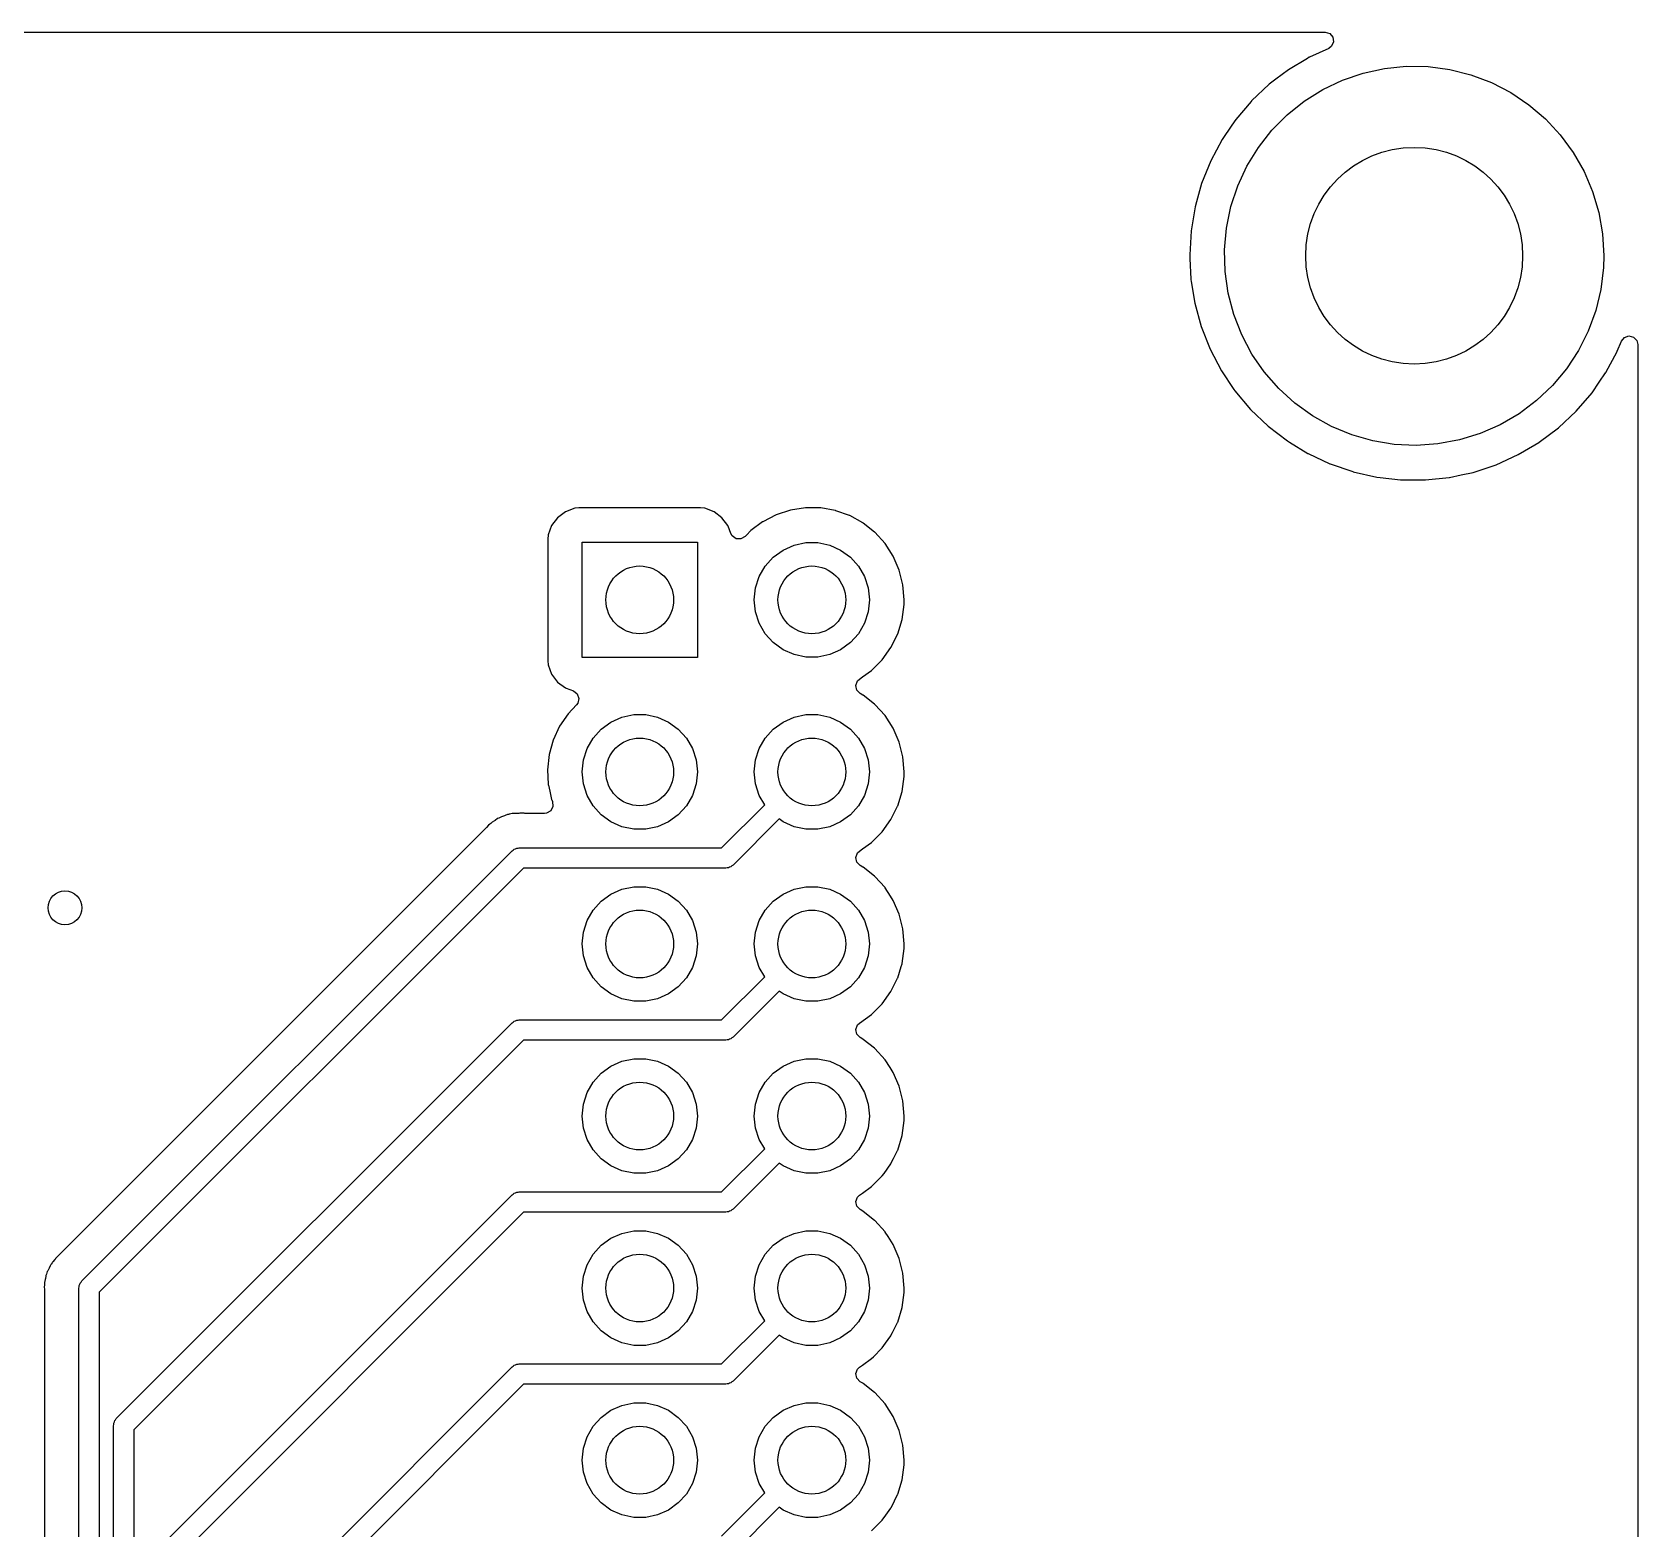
# Model space of a CAD drawing. Extents: x 126.1 to 177.1, y -128.7 to -65.
# Drawn here: x 153.43 to 177.13, y -87.09 to -64.99 of the extents above; entities that cross this region are included whole.
import ezdxf

# ---------------------------------------------------------------- set-up
doc = ezdxf.new("R2010")
doc.units = 0
doc.layers.add('BLACK', color=7, linetype='CONTINUOUS')

msp = doc.modelspace()

# ---------------------------------------------------------------- linework, layer by layer
at = {"layer": 'BLACK', "linetype": 'CONTINUOUS'}
for p, q in [((151.58, -64.9895), (172.514, -64.9895)), ((172.514, -64.9895), (172.582, -65.0095)), ((172.582, -65.0095), (172.629, -65.0631)), ((172.639, -65.1334), (172.609, -65.198)), ((172.629, -65.0631), (172.639, -65.1334)), ((172.253, -65.3785), (171.976, -65.5441)), ((172.281, -65.3618), (172.253, -65.3785)), ((172.284, -65.36), (172.281, -65.3618)), ((172.281, -65.3618), (172.281, -65.3618)), ((172.567, -65.23), (172.284, -65.36)), ((172.609, -65.198), (172.567, -65.23)), ((171.973, -65.5461), (171.789, -65.6857)), ((171.976, -65.5441), (171.973, -65.5461)), ((171.973, -65.5461), (171.973, -65.5461)), ((172.771, -65.6985), (173.076, -65.5941)), ((173.076, -65.5941), (173.391, -65.5255)), ((173.391, -65.5255), (173.712, -65.4934)), ((173.712, -65.4934), (174.034, -65.4985)), ((174.034, -65.4985), (174.354, -65.5406)), ((174.354, -65.5406), (174.666, -65.6191)), ((174.666, -65.6191), (174.968, -65.7331)), ((171.69, -65.7602), (171.43, -66.006)), ((171.789, -65.6857), (171.69, -65.7602)), ((172.207, -66.0086), (172.48, -65.8373)), ((172.48, -65.8373), (172.771, -65.6985)), ((174.968, -65.7331), (175.254, -65.8809)), ((175.254, -65.8809), (175.522, -66.0607)), ((171.422, -66.0152), (171.197, -66.2785)), ((171.427, -66.0086), (171.422, -66.0152)), ((171.43, -66.006), (171.427, -66.0086)), ((171.427, -66.0086), (171.427, -66.0086)), ((171.955, -66.2102), (172.207, -66.0086)), ((175.522, -66.0607), (175.767, -66.27)), ((171.195, -66.2813), (171.139, -66.364)), ((171.197, -66.2785), (171.195, -66.2813)), ((171.195, -66.2813), (171.195, -66.2813)), ((171.729, -66.4393), (171.955, -66.2102)), ((175.767, -66.27), (175.986, -66.5062)), ((170.995, -66.5746), (170.826, -66.8907)), ((171.139, -66.364), (170.995, -66.5746)), ((171.53, -66.693), (171.729, -66.4393)), ((175.986, -66.5062), (176.177, -66.766)), ((171.361, -66.9678), (171.53, -66.693)), ((176.177, -66.766), (176.337, -67.046)), ((170.826, -66.8907), (170.692, -67.2232)), ((171.226, -67.2602), (171.361, -66.9678)), ((176.337, -67.046), (176.463, -67.3425)), ((170.692, -67.2265), (170.616, -67.4966)), ((170.692, -67.2232), (170.692, -67.2265)), ((170.692, -67.2265), (170.692, -67.2265)), ((171.124, -67.5663), (171.226, -67.2602)), ((170.616, -67.4966), (170.595, -67.5682)), ((176.463, -67.3425), (176.555, -67.6516)), ((170.595, -67.5682), (170.536, -67.9216)), ((171.059, -67.8819), (171.124, -67.5663)), ((176.555, -67.6516), (176.61, -67.9692)), ((170.536, -67.9216), (170.516, -68.2794)), ((171.03, -68.203), (171.059, -67.8819)), ((176.61, -67.9692), (176.629, -68.291)), ((171.039, -68.5253), (171.03, -68.203)), ((170.516, -68.2794), (170.516, -68.2828)), ((170.516, -68.2828), (170.516, -68.2828)), ((170.516, -68.2828), (170.518, -68.3337)), ((170.518, -68.3337), (170.534, -68.6373)), ((176.624, -68.4668), (176.585, -68.7868)), ((176.629, -68.291), (176.624, -68.4668)), ((170.534, -68.6373), (170.534, -68.6407)), ((170.534, -68.6407), (170.534, -68.6407)), ((170.534, -68.6407), (170.539, -68.6718)), ((170.539, -68.6718), (170.591, -68.9912)), ((171.084, -68.8444), (171.039, -68.5253)), ((171.166, -69.1562), (171.084, -68.8444)), ((176.585, -68.7868), (176.51, -69.1003)), ((170.591, -68.9912), (170.685, -69.3368)), ((171.283, -69.4566), (171.166, -69.1562)), ((176.51, -69.1003), (176.399, -69.403)), ((170.685, -69.3368), (170.816, -69.6703)), ((176.399, -69.403), (176.254, -69.691)), ((170.816, -69.6703), (170.983, -69.9876)), ((171.434, -69.7415), (171.283, -69.4566)), ((176.827, -69.7017), (176.888, -69.5522)), ((176.888, -69.5522), (176.932, -69.4966)), ((176.932, -69.4966), (176.999, -69.4737)), ((176.999, -69.4737), (177.068, -69.4907)), ((177.068, -69.4907), (177.117, -69.5424)), ((177.117, -69.5424), (177.131, -69.5996)), ((177.131, -69.5996), (177.131, -78.7063)), ((171.617, -70.0071), (171.434, -69.7415)), ((176.254, -69.691), (176.077, -69.9604)), ((176.659, -70.0143), (176.825, -69.7048)), ((176.825, -69.7048), (176.827, -69.7017)), ((170.983, -69.9876), (170.985, -69.9904)), ((170.985, -69.9904), (170.985, -69.9904)), ((170.985, -69.9904), (171.169, -70.2638)), ((171.829, -70.25), (171.617, -70.0071)), ((176.077, -69.9604), (175.87, -70.2077)), ((176.561, -70.1575), (176.655, -70.0201)), ((176.655, -70.0201), (176.657, -70.0173)), ((176.655, -70.0201), (176.655, -70.0201)), ((176.657, -70.0173), (176.659, -70.0143)), ((176.659, -70.0143), (176.659, -70.0143)), ((171.169, -70.2638), (171.183, -70.285)), ((171.183, -70.285), (171.414, -70.5591)), ((172.067, -70.467), (171.829, -70.25)), ((175.87, -70.2077), (175.636, -70.4296)), ((176.22, -70.5843), (176.454, -70.3126)), ((176.454, -70.3126), (176.561, -70.1575)), ((171.414, -70.5591), (171.673, -70.8067)), ((172.329, -70.6551), (172.067, -70.467)), ((175.379, -70.6232), (175.1, -70.7858)), ((175.636, -70.4296), (175.379, -70.6232)), ((175.959, -70.8292), (176.22, -70.5843)), ((171.673, -70.8067), (171.957, -71.0249)), ((172.61, -70.8119), (172.329, -70.6551)), ((172.908, -70.9352), (172.61, -70.8119)), ((175.1, -70.7858), (174.805, -70.9154)), ((175.672, -71.0443), (175.959, -70.8292)), ((171.957, -71.0249), (171.989, -71.0443)), ((171.989, -71.0443), (172.26, -71.2093)), ((173.218, -71.0235), (172.908, -70.9352)), ((173.536, -71.0756), (173.218, -71.0235)), ((173.858, -71.0908), (173.536, -71.0756)), ((174.18, -71.0689), (173.858, -71.0908)), ((174.497, -71.0102), (174.18, -71.0689)), ((174.805, -70.9154), (174.497, -71.0102)), ((175.458, -71.1715), (175.669, -71.0461)), ((175.669, -71.0461), (175.672, -71.0443)), ((175.669, -71.0461), (175.669, -71.0461)), ((172.26, -71.2093), (172.26, -71.2093)), ((172.26, -71.2093), (172.263, -71.2111)), ((172.263, -71.2111), (172.266, -71.2125)), ((172.266, -71.2125), (172.266, -71.2125)), ((172.266, -71.2125), (172.585, -71.3616)), ((175.038, -71.3759), (175.364, -71.2273)), ((175.364, -71.2273), (175.458, -71.1715)), ((172.585, -71.3616), (172.585, -71.3616)), ((172.585, -71.3616), (172.588, -71.3631)), ((172.588, -71.3631), (172.591, -71.3642)), ((172.591, -71.3642), (172.591, -71.3642)), ((172.591, -71.3642), (172.924, -71.478)), ((172.924, -71.478), (172.924, -71.4781)), ((172.924, -71.4781), (172.927, -71.4792)), ((172.927, -71.4792), (173.276, -71.5579)), ((173.276, -71.5579), (173.329, -71.5639)), ((173.329, -71.5639), (173.629, -71.5981)), ((173.994, -71.6), (174.344, -71.5639)), ((174.344, -71.5639), (174.347, -71.5635)), ((174.344, -71.5639), (174.344, -71.5639)), ((174.347, -71.5635), (174.351, -71.5628)), ((174.351, -71.5628), (174.523, -71.5258)), ((174.351, -71.5628), (174.351, -71.5628)), ((174.523, -71.5258), (174.698, -71.4884)), ((174.698, -71.4884), (175.038, -71.3759)), ((173.629, -71.5981), (173.629, -71.5981)), ((173.629, -71.5981), (173.633, -71.5985)), ((173.633, -71.5985), (173.636, -71.5985)), ((173.636, -71.5985), (173.636, -71.5985)), ((173.636, -71.5985), (173.83, -71.5995)), ((173.83, -71.5995), (173.991, -71.6004)), ((173.991, -71.6004), (173.994, -71.6)), ((173.994, -71.6), (173.994, -71.6)), ((161.439, -72.0192), (161.302, -72.0704)), ((161.501, -72.0125), (161.439, -72.0192)), ((163.297, -72.0125), (161.501, -72.0125)), ((163.359, -72.0192), (163.297, -72.0125)), ((163.496, -72.0704), (163.359, -72.0192)), ((164.623, -72.0449), (164.411, -72.1143)), ((164.844, -72.0111), (164.623, -72.0449)), ((164.849, -72.0112), (164.844, -72.0111)), ((164.993, -72.013), (164.849, -72.0112)), ((164.849, -72.0112), (164.849, -72.0112)), ((165.067, -72.0139), (164.993, -72.013)), ((165.072, -72.0148), (165.067, -72.0139)), ((165.282, -72.0521), (165.072, -72.0148)), ((165.072, -72.0148), (165.072, -72.0148)), ((161.098, -72.2743), (161.047, -72.4107)), ((161.186, -72.1577), (161.098, -72.2743)), ((161.302, -72.0704), (161.186, -72.1577)), ((163.612, -72.1577), (163.496, -72.0704)), ((163.7, -72.2743), (163.612, -72.1577)), ((163.703, -72.2827), (163.7, -72.2743)), ((163.744, -72.3932), (163.703, -72.2827)), ((164.209, -72.2206), (164.038, -72.3485)), ((164.213, -72.2175), (164.209, -72.2206)), ((164.209, -72.2206), (164.209, -72.2206)), ((164.411, -72.1143), (164.213, -72.2175)), ((165.287, -72.053), (165.282, -72.0521)), ((165.282, -72.0521), (165.282, -72.0521)), ((165.292, -72.0548), (165.287, -72.053)), ((165.493, -72.1259), (165.292, -72.0548)), ((165.292, -72.0548), (165.292, -72.0548)), ((165.498, -72.1276), (165.493, -72.1259)), ((165.493, -72.1259), (165.493, -72.1259)), ((165.693, -72.2356), (165.498, -72.1276)), ((165.697, -72.2388), (165.693, -72.2356)), ((165.865, -72.3708), (165.697, -72.2388)), ((165.697, -72.2388), (165.697, -72.2388)), ((161.047, -72.4107), (161.041, -72.4728)), ((161.041, -72.4728), (161.041, -74.2691)), ((161.549, -74.221), (161.549, -72.521)), ((161.549, -72.521), (163.249, -72.521)), ((163.249, -72.521), (163.249, -74.221)), ((163.763, -72.4268), (163.744, -72.3932)), ((163.821, -72.468), (163.763, -72.4268)), ((163.892, -72.4715), (163.821, -72.468)), ((163.953, -72.436), (163.892, -72.4715)), ((163.978, -72.4107), (163.953, -72.436)), ((164.034, -72.3516), (163.978, -72.4107)), ((164.038, -72.3485), (164.034, -72.3516)), ((165.869, -72.374), (165.865, -72.3708)), ((165.865, -72.3708), (165.865, -72.3708)), ((166.019, -72.5393), (165.869, -72.374)), ((164.251, -72.8714), (164.37, -72.7393)), ((164.37, -72.7393), (164.514, -72.6349)), ((164.514, -72.6349), (164.676, -72.5626)), ((164.676, -72.5626), (164.85, -72.5256)), ((164.85, -72.5256), (165.028, -72.5256)), ((165.028, -72.5256), (165.202, -72.5626)), ((165.202, -72.5626), (165.364, -72.6349)), ((165.364, -72.6349), (165.508, -72.7393)), ((165.508, -72.7393), (165.627, -72.8714)), ((166.14, -72.7268), (166.019, -72.5393)), ((166.229, -72.9317), (166.14, -72.7268)), ((164.163, -73.0253), (164.251, -72.8714)), ((165.627, -72.8714), (165.716, -73.0253)), ((166.284, -73.1483), (166.229, -72.9317)), ((164.089, -73.371), (164.108, -73.1943)), ((164.108, -73.1943), (164.163, -73.0253)), ((165.716, -73.0253), (165.77, -73.1943)), ((165.77, -73.1943), (165.789, -73.371)), ((166.302, -73.371), (166.284, -73.1483)), ((164.108, -73.5477), (164.089, -73.371)), ((165.789, -73.371), (165.77, -73.5477)), ((166.271, -73.659), (166.301, -73.4376)), ((166.301, -73.4376), (166.302, -73.371)), ((164.163, -73.7167), (164.108, -73.5477)), ((165.77, -73.5477), (165.716, -73.7167)), ((166.206, -73.8728), (166.271, -73.659)), ((164.251, -73.8706), (164.163, -73.7167)), ((164.37, -74.0027), (164.251, -73.8706)), ((165.627, -73.8706), (165.508, -74.0027)), ((165.716, -73.7167), (165.627, -73.8706)), ((166.107, -74.0731), (166.206, -73.8728)), ((164.514, -74.1071), (164.37, -74.0027)), ((164.676, -74.1794), (164.514, -74.1071)), ((164.85, -74.2163), (164.676, -74.1794)), ((165.202, -74.1794), (165.028, -74.2163)), ((165.364, -74.1071), (165.202, -74.1794)), ((165.508, -74.0027), (165.364, -74.1071)), ((165.977, -74.2545), (166.107, -74.0731)), ((161.041, -74.2691), (161.047, -74.3313)), ((161.047, -74.3313), (161.098, -74.4677)), ((163.249, -74.221), (161.549, -74.221)), ((165.028, -74.2163), (164.85, -74.2163)), ((165.684, -74.5086), (165.819, -74.4122)), ((165.819, -74.4122), (165.977, -74.2545)), ((161.098, -74.4677), (161.186, -74.5842)), ((161.186, -74.5842), (161.302, -74.6716)), ((165.587, -74.6329), (165.612, -74.5665)), ((165.602, -74.7023), (165.587, -74.6329)), ((165.612, -74.5665), (165.64, -74.5399)), ((165.64, -74.5399), (165.684, -74.5086)), ((161.302, -74.6716), (161.311, -74.6747)), ((161.311, -74.6747), (161.311, -74.6747)), ((161.311, -74.6747), (161.419, -74.7155)), ((161.419, -74.7155), (161.476, -74.7582)), ((161.486, -74.8941), (161.466, -74.9205)), ((161.476, -74.7582), (161.501, -74.8247)), ((161.501, -74.8247), (161.486, -74.8941)), ((165.652, -74.7528), (165.602, -74.7023)), ((165.693, -74.7756), (165.652, -74.7528)), ((165.697, -74.7788), (165.693, -74.7756)), ((165.865, -74.9108), (165.697, -74.7788)), ((165.697, -74.7788), (165.697, -74.7788)), ((161.34, -75.0531), (161.214, -75.2377)), ((161.466, -74.9205), (161.34, -75.0531)), ((161.974, -75.1749), (162.136, -75.1026)), ((162.136, -75.1026), (162.31, -75.0656)), ((162.31, -75.0656), (162.488, -75.0656)), ((162.488, -75.0656), (162.662, -75.1026)), ((162.662, -75.1026), (162.824, -75.1749)), ((164.514, -75.1749), (164.676, -75.1026)), ((164.676, -75.1026), (164.85, -75.0656)), ((164.85, -75.0656), (165.028, -75.0656)), ((165.028, -75.0656), (165.202, -75.1026)), ((165.202, -75.1026), (165.364, -75.1749)), ((165.869, -74.914), (165.865, -74.9108)), ((165.865, -74.9108), (165.865, -74.9108)), ((166.019, -75.0793), (165.869, -74.914)), ((166.14, -75.2668), (166.019, -75.0793)), ((161.214, -75.2377), (161.12, -75.4403)), ((161.711, -75.4114), (161.83, -75.2793)), ((161.83, -75.2793), (161.974, -75.1749)), ((162.824, -75.1749), (162.968, -75.2793)), ((162.968, -75.2793), (163.087, -75.4114)), ((164.251, -75.4114), (164.37, -75.2793)), ((164.37, -75.2793), (164.514, -75.1749)), ((165.364, -75.1749), (165.508, -75.2793)), ((165.508, -75.2793), (165.627, -75.4114)), ((166.229, -75.4717), (166.14, -75.2668)), ((161.12, -75.4403), (161.06, -75.6555)), ((161.568, -75.7343), (161.623, -75.5653)), ((161.623, -75.5653), (161.711, -75.4114)), ((163.087, -75.4114), (163.176, -75.5653)), ((163.176, -75.5653), (163.23, -75.7343)), ((164.108, -75.7343), (164.163, -75.5653)), ((164.163, -75.5653), (164.251, -75.4114)), ((165.627, -75.4114), (165.716, -75.5653)), ((165.716, -75.5653), (165.77, -75.7343)), ((166.284, -75.6883), (166.229, -75.4717)), ((161.06, -75.6555), (161.036, -75.8777)), ((161.549, -75.911), (161.568, -75.7343)), ((163.23, -75.7343), (163.249, -75.911)), ((164.089, -75.911), (164.108, -75.7343)), ((165.77, -75.7343), (165.789, -75.911)), ((166.302, -75.911), (166.284, -75.6883)), ((161.036, -75.8777), (161.037, -75.8828)), ((161.037, -75.8828), (161.037, -75.8828)), ((161.037, -75.8828), (161.042, -75.9776)), ((161.042, -75.9776), (161.049, -76.1007)), ((161.568, -76.0877), (161.549, -75.911)), ((163.249, -75.911), (163.23, -76.0877)), ((164.108, -76.0877), (164.089, -75.911)), ((165.789, -75.911), (165.77, -76.0877)), ((166.271, -76.199), (166.301, -75.9776)), ((166.301, -75.9776), (166.302, -75.911)), ((161.049, -76.1007), (161.05, -76.1057)), ((161.05, -76.1057), (161.05, -76.1057)), ((161.05, -76.1057), (161.07, -76.1939)), ((161.07, -76.1939), (161.098, -76.3186)), ((161.623, -76.2567), (161.568, -76.0877)), ((161.711, -76.4106), (161.623, -76.2567)), ((163.176, -76.2567), (163.087, -76.4106)), ((163.23, -76.0877), (163.176, -76.2567)), ((164.163, -76.2567), (164.108, -76.0877)), ((164.243, -76.3953), (164.163, -76.2567)), ((165.716, -76.2567), (165.627, -76.4106)), ((165.77, -76.0877), (165.716, -76.2567)), ((166.206, -76.4128), (166.271, -76.199)), ((160.449, -76.541), (160.413, -76.5551)), ((160.456, -76.5381), (160.449, -76.541)), ((160.449, -76.541), (160.449, -76.541)), ((160.464, -76.5371), (160.456, -76.5381)), ((160.47, -76.5363), (160.464, -76.5371)), ((160.464, -76.5371), (160.464, -76.5371)), ((160.477, -76.5354), (160.47, -76.5363)), ((160.497, -76.5314), (160.477, -76.5354)), ((160.517, -76.5254), (160.497, -76.5314)), ((160.563, -76.524), (160.517, -76.5254)), ((160.575, -76.523), (160.563, -76.524)), ((160.58, -76.5225), (160.575, -76.523)), ((160.609, -76.5225), (160.58, -76.5225)), ((160.613, -76.5224), (160.609, -76.5225)), ((160.628, -76.5219), (160.613, -76.5224)), ((160.683, -76.5202), (160.628, -76.5219)), ((160.691, -76.5219), (160.683, -76.5202)), ((160.703, -76.5225), (160.691, -76.5219)), ((160.691, -76.5219), (160.691, -76.5219)), ((160.994, -76.5225), (160.703, -76.5225)), ((161.024, -76.5188), (160.994, -76.5225)), ((161.085, -76.483), (161.024, -76.5188)), ((161.118, -76.4197), (161.085, -76.483)), ((161.098, -76.3186), (161.1, -76.3234)), ((161.1, -76.3234), (161.1, -76.3234)), ((161.1, -76.3234), (161.111, -76.3491)), ((161.111, -76.3491), (161.118, -76.4197)), ((161.83, -76.5427), (161.711, -76.4106)), ((161.974, -76.6471), (161.83, -76.5427)), ((162.968, -76.5427), (162.824, -76.6471)), ((163.087, -76.4106), (162.968, -76.5427)), ((163.607, -77.031), (164.243, -76.3953)), ((165.508, -76.5427), (165.364, -76.6471)), ((165.627, -76.4106), (165.508, -76.5427)), ((166.107, -76.6131), (166.146, -76.5354)), ((166.146, -76.5354), (166.204, -76.4174)), ((166.204, -76.4174), (166.206, -76.4128)), ((166.204, -76.4174), (166.204, -76.4174)), ((160.129, -76.7415), (153.863, -83.0073)), ((160.137, -76.7327), (160.129, -76.7415)), ((160.167, -76.6971), (160.137, -76.7327)), ((160.184, -76.6845), (160.167, -76.6971)), ((160.199, -76.6717), (160.184, -76.6845)), ((160.214, -76.6565), (160.199, -76.6717)), ((160.221, -76.6525), (160.214, -76.6565)), ((160.254, -76.633), (160.221, -76.6525)), ((160.221, -76.6525), (160.221, -76.6525)), ((160.264, -76.6265), (160.254, -76.633)), ((160.301, -76.5993), (160.264, -76.6265)), ((160.321, -76.5914), (160.301, -76.5993)), ((160.339, -76.5828), (160.321, -76.5914)), ((160.357, -76.5718), (160.339, -76.5828)), ((160.402, -76.5589), (160.357, -76.5718)), ((160.413, -76.5551), (160.402, -76.5589)), ((162.136, -76.7194), (161.974, -76.6471)), ((162.31, -76.7563), (162.136, -76.7194)), ((162.488, -76.7563), (162.31, -76.7563)), ((162.662, -76.7194), (162.488, -76.7563)), ((162.824, -76.6471), (162.662, -76.7194)), ((164.457, -76.6054), (163.775, -77.287)), ((164.514, -76.6471), (164.457, -76.6054)), ((164.676, -76.7194), (164.514, -76.6471)), ((164.85, -76.7563), (164.676, -76.7194)), ((165.028, -76.7563), (164.85, -76.7563)), ((165.202, -76.7194), (165.028, -76.7563)), ((165.364, -76.6471), (165.202, -76.7194)), ((165.977, -76.7945), (166.107, -76.6131)), ((165.684, -77.0486), (165.819, -76.9522)), ((165.819, -76.9522), (165.977, -76.7945)), ((154.165, -83.4249), (160.515, -77.0749)), ((160.515, -77.0749), (160.532, -77.065)), ((160.532, -77.065), (160.546, -77.0511)), ((160.546, -77.0511), (160.565, -77.046)), ((160.565, -77.046), (160.582, -77.0361)), ((160.582, -77.0361), (160.602, -77.0361)), ((160.602, -77.0361), (160.621, -77.031)), ((160.621, -77.031), (163.607, -77.031)), ((165.587, -77.1729), (165.612, -77.1065)), ((165.602, -77.2423), (165.587, -77.1729)), ((165.652, -77.2928), (165.602, -77.2423)), ((165.612, -77.1065), (165.64, -77.0799)), ((165.64, -77.0799), (165.684, -77.0486)), ((160.683, -77.331), (154.421, -83.5931)), ((163.669, -77.331), (160.683, -77.331)), ((163.688, -77.3259), (163.669, -77.331)), ((163.708, -77.3259), (163.688, -77.3259)), ((163.725, -77.316), (163.708, -77.3259)), ((163.744, -77.3109), (163.725, -77.316)), ((163.758, -77.2969), (163.744, -77.3109)), ((163.775, -77.287), (163.758, -77.2969)), ((165.693, -77.3156), (165.652, -77.2928)), ((165.697, -77.3188), (165.693, -77.3156)), ((165.865, -77.4508), (165.697, -77.3188)), ((165.697, -77.3188), (165.697, -77.3188)), ((165.869, -77.454), (165.865, -77.4508)), ((165.865, -77.4508), (165.865, -77.4508)), ((166.019, -77.6193), (165.869, -77.454)), ((161.83, -77.8193), (161.974, -77.7149)), ((161.974, -77.7149), (162.136, -77.6426)), ((162.136, -77.6426), (162.31, -77.6056)), ((162.31, -77.6056), (162.488, -77.6056)), ((162.488, -77.6056), (162.662, -77.6426)), ((162.662, -77.6426), (162.824, -77.7149)), ((162.824, -77.7149), (162.968, -77.8193)), ((164.37, -77.8193), (164.514, -77.7149)), ((164.514, -77.7149), (164.676, -77.6426)), ((164.676, -77.6426), (164.85, -77.6056)), ((164.85, -77.6056), (165.028, -77.6056)), ((165.028, -77.6056), (165.202, -77.6426)), ((165.202, -77.6426), (165.364, -77.7149)), ((165.364, -77.7149), (165.508, -77.8193)), ((166.022, -77.6236), (166.019, -77.6193)), ((166.101, -77.7458), (166.022, -77.6236)), ((166.022, -77.6236), (166.022, -77.6236)), ((161.623, -78.1053), (161.711, -77.9514)), ((161.711, -77.9514), (161.83, -77.8193)), ((162.968, -77.8193), (163.087, -77.9514)), ((163.087, -77.9514), (163.176, -78.1053)), ((164.163, -78.1053), (164.251, -77.9514)), ((164.251, -77.9514), (164.37, -77.8193)), ((165.508, -77.8193), (165.627, -77.9514)), ((165.627, -77.9514), (165.716, -78.1053)), ((166.14, -77.8068), (166.101, -77.7458)), ((166.229, -78.0117), (166.14, -77.8068)), ((161.568, -78.2743), (161.623, -78.1053)), ((163.176, -78.1053), (163.23, -78.2743)), ((164.108, -78.2743), (164.163, -78.1053)), ((165.716, -78.1053), (165.77, -78.2743)), ((166.284, -78.2283), (166.229, -78.0117)), ((161.549, -78.451), (161.568, -78.2743)), ((163.23, -78.2743), (163.249, -78.451)), ((164.089, -78.451), (164.108, -78.2743)), ((165.77, -78.2743), (165.789, -78.451)), ((166.302, -78.451), (166.284, -78.2283)), ((161.568, -78.6277), (161.549, -78.451)), ((161.623, -78.7967), (161.568, -78.6277)), ((163.23, -78.6277), (163.176, -78.7967)), ((163.249, -78.451), (163.23, -78.6277)), ((164.108, -78.6277), (164.089, -78.451)), ((164.163, -78.7967), (164.108, -78.6277)), ((165.77, -78.6277), (165.716, -78.7967)), ((165.789, -78.451), (165.77, -78.6277)), ((166.271, -78.739), (166.301, -78.5176)), ((166.301, -78.5176), (166.302, -78.451)), ((161.711, -78.9506), (161.623, -78.7967)), ((163.176, -78.7967), (163.087, -78.9506)), ((164.243, -78.9353), (164.163, -78.7967)), ((165.716, -78.7967), (165.627, -78.9506)), ((166.206, -78.9528), (166.259, -78.7814)), ((166.259, -78.7814), (166.27, -78.744)), ((166.27, -78.744), (166.271, -78.739)), ((166.27, -78.744), (166.27, -78.744)), ((177.131, -78.7063), (177.131, -124.132)), ((161.83, -79.0827), (161.711, -78.9506)), ((161.974, -79.1871), (161.83, -79.0827)), ((162.968, -79.0827), (162.824, -79.1871)), ((163.087, -78.9506), (162.968, -79.0827)), ((163.607, -79.571), (164.243, -78.9353)), ((164.457, -79.1454), (163.775, -79.827)), ((164.514, -79.1871), (164.457, -79.1454)), ((165.508, -79.0827), (165.364, -79.1871)), ((165.627, -78.9506), (165.508, -79.0827)), ((165.977, -79.3345), (166.107, -79.1531)), ((166.107, -79.1531), (166.146, -79.0754)), ((166.146, -79.0754), (166.204, -78.9574)), ((166.204, -78.9574), (166.206, -78.9528)), ((166.204, -78.9574), (166.204, -78.9574)), ((162.136, -79.2594), (161.974, -79.1871)), ((162.31, -79.2963), (162.136, -79.2594)), ((162.488, -79.2963), (162.31, -79.2963)), ((162.662, -79.2594), (162.488, -79.2963)), ((162.824, -79.1871), (162.662, -79.2594)), ((164.676, -79.2594), (164.514, -79.1871)), ((164.85, -79.2963), (164.676, -79.2594)), ((165.028, -79.2963), (164.85, -79.2963)), ((165.202, -79.2594), (165.028, -79.2963)), ((165.364, -79.1871), (165.202, -79.2594)), ((165.819, -79.4922), (165.977, -79.3345)), ((154.673, -85.4569), (160.515, -79.6149)), ((160.515, -79.6149), (160.532, -79.605)), ((160.532, -79.605), (160.546, -79.5911)), ((160.546, -79.5911), (160.565, -79.586)), ((160.565, -79.586), (160.582, -79.5761)), ((160.582, -79.5761), (160.602, -79.5761)), ((160.602, -79.5761), (160.621, -79.571)), ((160.621, -79.571), (163.607, -79.571)), ((165.612, -79.6465), (165.64, -79.6199)), ((165.64, -79.6199), (165.731, -79.5549)), ((165.731, -79.5549), (165.819, -79.4922)), ((160.683, -79.871), (154.929, -85.6251)), ((163.669, -79.871), (160.683, -79.871)), ((163.688, -79.8659), (163.669, -79.871)), ((163.708, -79.8659), (163.688, -79.8659)), ((163.725, -79.856), (163.708, -79.8659)), ((163.744, -79.8509), (163.725, -79.856)), ((163.758, -79.8369), (163.744, -79.8509)), ((163.775, -79.827), (163.758, -79.8369)), ((165.587, -79.7129), (165.612, -79.6465)), ((165.602, -79.7823), (165.587, -79.7129)), ((165.652, -79.8328), (165.602, -79.7823)), ((165.693, -79.8556), (165.652, -79.8328)), ((165.697, -79.8588), (165.693, -79.8556)), ((165.865, -79.9908), (165.697, -79.8588)), ((165.697, -79.8588), (165.697, -79.8588)), ((165.869, -79.994), (165.865, -79.9908)), ((165.865, -79.9908), (165.865, -79.9908)), ((166.019, -80.1593), (165.869, -79.994)), ((161.83, -80.3593), (161.974, -80.2549)), ((161.974, -80.2549), (162.136, -80.1826)), ((162.136, -80.1826), (162.31, -80.1456)), ((162.31, -80.1456), (162.488, -80.1456)), ((162.488, -80.1456), (162.662, -80.1826)), ((162.662, -80.1826), (162.824, -80.2549)), ((162.824, -80.2549), (162.968, -80.3593)), ((164.37, -80.3593), (164.514, -80.2549)), ((164.514, -80.2549), (164.676, -80.1826)), ((164.676, -80.1826), (164.85, -80.1456)), ((164.85, -80.1456), (165.028, -80.1456)), ((165.028, -80.1456), (165.202, -80.1826)), ((165.202, -80.1826), (165.364, -80.2549)), ((165.364, -80.2549), (165.508, -80.3593)), ((166.022, -80.1636), (166.019, -80.1593)), ((166.094, -80.2748), (166.022, -80.1636)), ((166.022, -80.1636), (166.022, -80.1636)), ((166.14, -80.3468), (166.094, -80.2748)), ((161.623, -80.6453), (161.711, -80.4914)), ((161.711, -80.4914), (161.83, -80.3593)), ((162.968, -80.3593), (163.087, -80.4914)), ((163.087, -80.4914), (163.176, -80.6453)), ((164.163, -80.6453), (164.251, -80.4914)), ((164.251, -80.4914), (164.37, -80.3593)), ((165.508, -80.3593), (165.627, -80.4914)), ((165.627, -80.4914), (165.716, -80.6453)), ((166.229, -80.5517), (166.14, -80.3468)), ((166.284, -80.7683), (166.229, -80.5517)), ((161.549, -80.991), (161.568, -80.8143)), ((161.568, -80.8143), (161.623, -80.6453)), ((163.176, -80.6453), (163.23, -80.8143)), ((163.23, -80.8143), (163.249, -80.991)), ((164.089, -80.991), (164.108, -80.8143)), ((164.108, -80.8143), (164.163, -80.6453)), ((165.716, -80.6453), (165.77, -80.8143)), ((165.77, -80.8143), (165.789, -80.991)), ((166.302, -80.991), (166.284, -80.7683)), ((161.568, -81.1677), (161.549, -80.991)), ((163.249, -80.991), (163.23, -81.1677)), ((164.108, -81.1677), (164.089, -80.991)), ((165.789, -80.991), (165.77, -81.1677)), ((166.301, -81.0576), (166.302, -80.991)), ((161.623, -81.3367), (161.568, -81.1677)), ((163.23, -81.1677), (163.176, -81.3367)), ((164.163, -81.3367), (164.108, -81.1677)), ((165.77, -81.1677), (165.716, -81.3367)), ((166.206, -81.4928), (166.271, -81.279)), ((166.271, -81.279), (166.301, -81.0576)), ((161.711, -81.4906), (161.623, -81.3367)), ((161.83, -81.6227), (161.711, -81.4906)), ((163.087, -81.4906), (162.968, -81.6227)), ((163.176, -81.3367), (163.087, -81.4906)), ((163.607, -82.111), (164.243, -81.4753)), ((164.243, -81.4753), (164.163, -81.3367)), ((165.627, -81.4906), (165.508, -81.6227)), ((165.716, -81.3367), (165.627, -81.4906)), ((166.146, -81.6154), (166.204, -81.4974)), ((166.204, -81.4974), (166.206, -81.4928)), ((166.204, -81.4974), (166.204, -81.4974)), ((161.974, -81.7271), (161.83, -81.6227)), ((162.136, -81.7994), (161.974, -81.7271)), ((162.824, -81.7271), (162.662, -81.7994)), ((162.968, -81.6227), (162.824, -81.7271)), ((164.457, -81.6854), (163.775, -82.367)), ((164.514, -81.7271), (164.457, -81.6854)), ((164.676, -81.7994), (164.514, -81.7271)), ((165.364, -81.7271), (165.202, -81.7994)), ((165.508, -81.6227), (165.364, -81.7271)), ((166.004, -81.8377), (166.104, -81.6973)), ((166.104, -81.6973), (166.107, -81.6931)), ((166.107, -81.6931), (166.146, -81.6154)), ((162.31, -81.8363), (162.136, -81.7994)), ((162.488, -81.8363), (162.31, -81.8363)), ((162.662, -81.7994), (162.488, -81.8363)), ((164.85, -81.8363), (164.676, -81.7994)), ((165.028, -81.8363), (164.85, -81.8363)), ((165.202, -81.7994), (165.028, -81.8363)), ((165.819, -82.0322), (165.977, -81.8745)), ((165.977, -81.8745), (166.004, -81.8377)), ((155.181, -87.4889), (160.515, -82.1549)), ((160.515, -82.1549), (160.532, -82.145)), ((160.532, -82.145), (160.546, -82.1311)), ((160.546, -82.1311), (160.565, -82.126)), ((160.565, -82.126), (160.582, -82.1161)), ((160.582, -82.1161), (160.602, -82.1161)), ((160.602, -82.1161), (160.621, -82.111)), ((160.621, -82.111), (163.607, -82.111)), ((165.587, -82.2529), (165.612, -82.1865)), ((165.612, -82.1865), (165.64, -82.1599)), ((165.64, -82.1599), (165.684, -82.1286)), ((165.684, -82.1286), (165.819, -82.0322)), ((160.683, -82.411), (155.437, -87.6571)), ((163.669, -82.411), (160.683, -82.411)), ((163.688, -82.4059), (163.669, -82.411)), ((163.708, -82.4059), (163.688, -82.4059)), ((163.725, -82.396), (163.708, -82.4059)), ((163.744, -82.3909), (163.725, -82.396)), ((163.758, -82.3769), (163.744, -82.3909)), ((163.775, -82.367), (163.758, -82.3769)), ((165.602, -82.3223), (165.587, -82.2529)), ((165.652, -82.3728), (165.602, -82.3223)), ((165.693, -82.3956), (165.652, -82.3728)), ((165.697, -82.3988), (165.693, -82.3956)), ((165.865, -82.5308), (165.697, -82.3988)), ((165.697, -82.3988), (165.697, -82.3988)), ((162.136, -82.7226), (162.31, -82.6856)), ((162.31, -82.6856), (162.488, -82.6856)), ((162.488, -82.6856), (162.662, -82.7226)), ((164.676, -82.7226), (164.85, -82.6856)), ((164.85, -82.6856), (165.028, -82.6856)), ((165.028, -82.6856), (165.202, -82.7226)), ((165.869, -82.534), (165.865, -82.5308)), ((165.865, -82.5308), (165.865, -82.5308)), ((166.019, -82.6993), (165.869, -82.534)), ((166.022, -82.7036), (166.019, -82.6993)), ((166.064, -82.769), (166.022, -82.7036)), ((166.022, -82.7036), (166.022, -82.7036)), ((161.711, -83.0314), (161.83, -82.8993)), ((161.83, -82.8993), (161.974, -82.7949)), ((161.974, -82.7949), (162.136, -82.7226)), ((162.662, -82.7226), (162.824, -82.7949)), ((162.824, -82.7949), (162.968, -82.8993)), ((162.968, -82.8993), (163.087, -83.0314)), ((164.251, -83.0314), (164.37, -82.8993)), ((164.37, -82.8993), (164.514, -82.7949)), ((164.514, -82.7949), (164.676, -82.7226)), ((165.202, -82.7226), (165.364, -82.7949)), ((165.364, -82.7949), (165.508, -82.8993)), ((165.508, -82.8993), (165.627, -83.0314)), ((166.14, -82.8868), (166.064, -82.769)), ((166.229, -83.0917), (166.14, -82.8868)), ((153.705, -83.1863), (153.7, -83.1931)), ((153.713, -83.1762), (153.705, -83.1863)), ((153.724, -83.1596), (153.713, -83.1762)), ((153.73, -83.1478), (153.724, -83.1596)), ((153.734, -83.1408), (153.73, -83.1478)), ((153.73, -83.1478), (153.73, -83.1478)), ((153.766, -83.1072), (153.734, -83.1408)), ((153.773, -83.0981), (153.766, -83.1072)), ((153.776, -83.0946), (153.773, -83.0981)), ((153.797, -83.0741), (153.776, -83.0946)), ((153.799, -83.0712), (153.797, -83.0741)), ((153.843, -83.0253), (153.799, -83.0712)), ((153.848, -83.0196), (153.843, -83.0253)), ((153.843, -83.0253), (153.843, -83.0253)), ((153.855, -83.0153), (153.848, -83.0196)), ((153.863, -83.0073), (153.855, -83.0153)), ((153.855, -83.0153), (153.855, -83.0153)), ((161.568, -83.3543), (161.623, -83.1853)), ((161.623, -83.1853), (161.711, -83.0314)), ((163.087, -83.0314), (163.176, -83.1853)), ((163.176, -83.1853), (163.23, -83.3543)), ((164.108, -83.3543), (164.163, -83.1853)), ((164.163, -83.1853), (164.251, -83.0314)), ((165.627, -83.0314), (165.716, -83.1853)), ((165.716, -83.1853), (165.77, -83.3543)), ((166.284, -83.3083), (166.229, -83.0917)), ((153.624, -83.403), (153.613, -83.4478)), ((153.626, -83.3914), (153.624, -83.403)), ((153.632, -83.3536), (153.626, -83.3914)), ((153.634, -83.3458), (153.632, -83.3536)), ((153.642, -83.3261), (153.634, -83.3458)), ((153.649, -83.3074), (153.642, -83.3261)), ((153.654, -83.2866), (153.649, -83.3074)), ((153.66, -83.2755), (153.654, -83.2866)), ((153.676, -83.2462), (153.66, -83.2755)), ((153.681, -83.2355), (153.676, -83.2462)), ((153.697, -83.2004), (153.681, -83.2355)), ((153.7, -83.1931), (153.697, -83.2004)), ((153.697, -83.2004), (153.697, -83.2004)), ((154.155, -83.442), (154.165, -83.4249)), ((161.549, -83.531), (161.568, -83.3543)), ((163.23, -83.3543), (163.249, -83.531)), ((164.089, -83.531), (164.108, -83.3543)), ((165.77, -83.3543), (165.789, -83.531)), ((166.302, -83.531), (166.284, -83.3083)), ((153.611, -83.4889), (153.608, -83.5101)), ((153.608, -83.5101), (153.612, -83.5533)), ((153.613, -83.4692), (153.611, -83.4889)), ((153.612, -83.5533), (153.612, -83.5561)), ((153.612, -83.5561), (153.613, -83.568)), ((153.613, -83.4478), (153.613, -83.4692)), ((153.613, -83.568), (153.613, -102.899)), ((154.121, -83.531), (154.126, -83.5119)), ((154.121, -103.162), (154.121, -83.531)), ((154.126, -83.4922), (154.136, -83.4751)), ((154.126, -83.5119), (154.126, -83.4922)), ((154.136, -83.4751), (154.141, -83.456)), ((154.141, -83.456), (154.155, -83.442)), ((154.421, -83.5931), (154.421, -103.224)), ((161.568, -83.7077), (161.549, -83.531)), ((163.249, -83.531), (163.23, -83.7077)), ((164.108, -83.7077), (164.089, -83.531)), ((165.789, -83.531), (165.77, -83.7077)), ((166.271, -83.819), (166.301, -83.5976)), ((166.301, -83.5976), (166.302, -83.5533)), ((166.302, -83.5343), (166.302, -83.531)), ((166.302, -83.5533), (166.302, -83.5343)), ((166.302, -83.5343), (166.302, -83.5343)), ((161.623, -83.8767), (161.568, -83.7077)), ((161.711, -84.0306), (161.623, -83.8767)), ((163.176, -83.8767), (163.087, -84.0306)), ((163.23, -83.7077), (163.176, -83.8767)), ((164.163, -83.8767), (164.108, -83.7077)), ((164.243, -84.0153), (164.163, -83.8767)), ((165.716, -83.8767), (165.627, -84.0306)), ((165.77, -83.7077), (165.716, -83.8767)), ((166.206, -84.0328), (166.271, -83.819)), ((161.83, -84.1627), (161.711, -84.0306)), ((163.087, -84.0306), (162.968, -84.1627)), ((163.607, -84.651), (164.243, -84.0153)), ((165.627, -84.0306), (165.508, -84.1627)), ((166.131, -84.186), (166.204, -84.0374)), ((166.204, -84.0374), (166.206, -84.0328)), ((166.204, -84.0374), (166.204, -84.0374)), ((161.974, -84.2671), (161.83, -84.1627)), ((162.136, -84.3394), (161.974, -84.2671)), ((162.31, -84.3763), (162.136, -84.3394)), ((162.662, -84.3394), (162.488, -84.3763)), ((162.824, -84.2671), (162.662, -84.3394)), ((162.968, -84.1627), (162.824, -84.2671)), ((164.457, -84.2254), (163.775, -84.907)), ((164.514, -84.2671), (164.457, -84.2254)), ((164.676, -84.3394), (164.514, -84.2671)), ((164.85, -84.3763), (164.676, -84.3394)), ((165.202, -84.3394), (165.028, -84.3763)), ((165.364, -84.2671), (165.202, -84.3394)), ((165.508, -84.1627), (165.364, -84.2671)), ((165.977, -84.4145), (166.028, -84.3442)), ((166.028, -84.3442), (166.104, -84.2373)), ((166.104, -84.2373), (166.107, -84.2331)), ((166.107, -84.2331), (166.131, -84.186)), ((162.488, -84.3763), (162.31, -84.3763)), ((165.028, -84.3763), (164.85, -84.3763)), ((165.684, -84.6686), (165.819, -84.5722)), ((165.819, -84.5722), (165.848, -84.5435)), ((165.848, -84.5435), (165.973, -84.4181)), ((165.973, -84.4181), (165.977, -84.4145)), ((155.689, -89.5209), (160.515, -84.6949)), ((160.515, -84.6949), (160.532, -84.685)), ((160.532, -84.685), (160.546, -84.6711)), ((160.546, -84.6711), (160.565, -84.666)), ((160.565, -84.666), (160.582, -84.6561)), ((160.582, -84.6561), (160.602, -84.6561)), ((160.602, -84.6561), (160.621, -84.651)), ((160.621, -84.651), (163.607, -84.651)), ((165.587, -84.7929), (165.612, -84.7265)), ((165.602, -84.8623), (165.587, -84.7929)), ((165.612, -84.7265), (165.64, -84.6999)), ((165.64, -84.6999), (165.684, -84.6686)), ((160.683, -84.951), (155.945, -89.6891)), ((163.669, -84.951), (160.683, -84.951)), ((163.688, -84.9459), (163.669, -84.951)), ((163.708, -84.9459), (163.688, -84.9459)), ((163.725, -84.936), (163.708, -84.9459)), ((163.744, -84.9309), (163.725, -84.936)), ((163.758, -84.9169), (163.744, -84.9309)), ((163.775, -84.907), (163.758, -84.9169)), ((165.652, -84.9128), (165.602, -84.8623)), ((165.693, -84.9356), (165.652, -84.9128)), ((165.697, -84.9388), (165.693, -84.9356)), ((165.865, -85.0708), (165.697, -84.9388)), ((165.697, -84.9388), (165.697, -84.9388)), ((165.869, -85.074), (165.865, -85.0708)), ((165.865, -85.0708), (165.865, -85.0708)), ((166.019, -85.2393), (165.869, -85.074)), ((161.974, -85.3349), (162.136, -85.2626)), ((162.136, -85.2626), (162.31, -85.2256)), ((162.31, -85.2256), (162.488, -85.2256)), ((162.488, -85.2256), (162.662, -85.2626)), ((162.662, -85.2626), (162.824, -85.3349)), ((164.514, -85.3349), (164.676, -85.2626)), ((164.676, -85.2626), (164.85, -85.2256)), ((164.85, -85.2256), (165.028, -85.2256)), ((165.028, -85.2256), (165.202, -85.2626)), ((165.202, -85.2626), (165.364, -85.3349)), ((166.14, -85.4268), (166.019, -85.2393)), ((154.629, -85.563), (154.634, -85.5439)), ((154.634, -85.5242), (154.644, -85.5071)), ((154.634, -85.5439), (154.634, -85.5242)), ((154.644, -85.5071), (154.649, -85.488)), ((154.649, -85.488), (154.663, -85.474)), ((154.663, -85.474), (154.673, -85.4569)), ((161.711, -85.5714), (161.83, -85.4393)), ((161.83, -85.4393), (161.974, -85.3349)), ((162.824, -85.3349), (162.968, -85.4393)), ((162.968, -85.4393), (163.087, -85.5714)), ((164.251, -85.5714), (164.37, -85.4393)), ((164.37, -85.4393), (164.514, -85.3349)), ((165.364, -85.3349), (165.508, -85.4393)), ((165.508, -85.4393), (165.627, -85.5714)), ((166.229, -85.6317), (166.14, -85.4268)), ((154.629, -103.36), (154.629, -85.563)), ((154.929, -85.6251), (154.929, -103.422)), ((161.568, -85.8943), (161.623, -85.7253)), ((161.623, -85.7253), (161.711, -85.5714)), ((163.087, -85.5714), (163.176, -85.7253)), ((163.176, -85.7253), (163.23, -85.8943)), ((164.108, -85.8943), (164.163, -85.7253)), ((164.163, -85.7253), (164.251, -85.5714)), ((165.627, -85.5714), (165.716, -85.7253)), ((165.716, -85.7253), (165.77, -85.8943)), ((166.284, -85.8483), (166.229, -85.6317)), ((161.549, -86.071), (161.568, -85.8943)), ((163.23, -85.8943), (163.249, -86.071)), ((164.089, -86.071), (164.108, -85.8943)), ((165.77, -85.8943), (165.789, -86.071)), ((166.302, -86.071), (166.284, -85.8483)), ((161.568, -86.2477), (161.549, -86.071)), ((161.623, -86.4167), (161.568, -86.2477)), ((163.23, -86.2477), (163.176, -86.4167)), ((163.249, -86.071), (163.23, -86.2477)), ((164.108, -86.2477), (164.089, -86.071)), ((164.163, -86.4167), (164.108, -86.2477)), ((165.77, -86.2477), (165.716, -86.4167)), ((165.789, -86.071), (165.77, -86.2477)), ((166.271, -86.359), (166.301, -86.1376)), ((166.301, -86.1376), (166.302, -86.071)), ((161.711, -86.5706), (161.623, -86.4167)), ((163.176, -86.4167), (163.087, -86.5706)), ((164.243, -86.5553), (164.163, -86.4167)), ((165.716, -86.4167), (165.627, -86.5706)), ((166.206, -86.5728), (166.271, -86.359)), ((161.83, -86.7027), (161.711, -86.5706)), ((161.974, -86.8071), (161.83, -86.7027)), ((162.968, -86.7027), (162.824, -86.8071)), ((163.087, -86.5706), (162.968, -86.7027)), ((163.607, -87.191), (164.243, -86.5553)), ((165.508, -86.7027), (165.364, -86.8071)), ((165.627, -86.5706), (165.508, -86.7027)), ((166.112, -86.764), (166.204, -86.5774)), ((166.204, -86.5774), (166.206, -86.5728)), ((166.204, -86.5774), (166.204, -86.5774)), ((162.136, -86.8794), (161.974, -86.8071)), ((162.31, -86.9163), (162.136, -86.8794)), ((162.488, -86.9163), (162.31, -86.9163)), ((162.662, -86.8794), (162.488, -86.9163)), ((162.824, -86.8071), (162.662, -86.8794)), ((164.457, -86.7654), (163.775, -87.447)), ((164.514, -86.8071), (164.457, -86.7654)), ((164.676, -86.8794), (164.514, -86.8071)), ((164.85, -86.9163), (164.676, -86.8794)), ((165.028, -86.9163), (164.85, -86.9163)), ((165.202, -86.8794), (165.028, -86.9163)), ((165.364, -86.8071), (165.202, -86.8794)), ((165.819, -87.1122), (165.977, -86.9545)), ((165.977, -86.9545), (166.03, -86.8809)), ((166.03, -86.8809), (166.104, -86.7773)), ((166.104, -86.7773), (166.107, -86.7731)), ((166.107, -86.7731), (166.112, -86.764))]:
    msp.add_line(p, q, dxfattribs=at)
at = {"layer": 'BLACK'}
for centre, radius in [((173.829, -68.291), 1.6), ((162.399, -73.371), 0.5), ((164.939, -73.371), 0.5), ((162.399, -75.911), 0.5), ((164.939, -75.911), 0.5), ((153.915, -77.9176), 0.25), ((162.399, -78.451), 0.5), ((164.939, -78.451), 0.5), ((162.399, -80.991), 0.5), ((164.939, -80.991), 0.5), ((162.399, -83.531), 0.5), ((164.939, -83.531), 0.5), ((162.399, -86.071), 0.5), ((164.939, -86.071), 0.5)]:
    msp.add_circle(centre, radius, dxfattribs=at)

doc.saveas('drawing.dxf')
